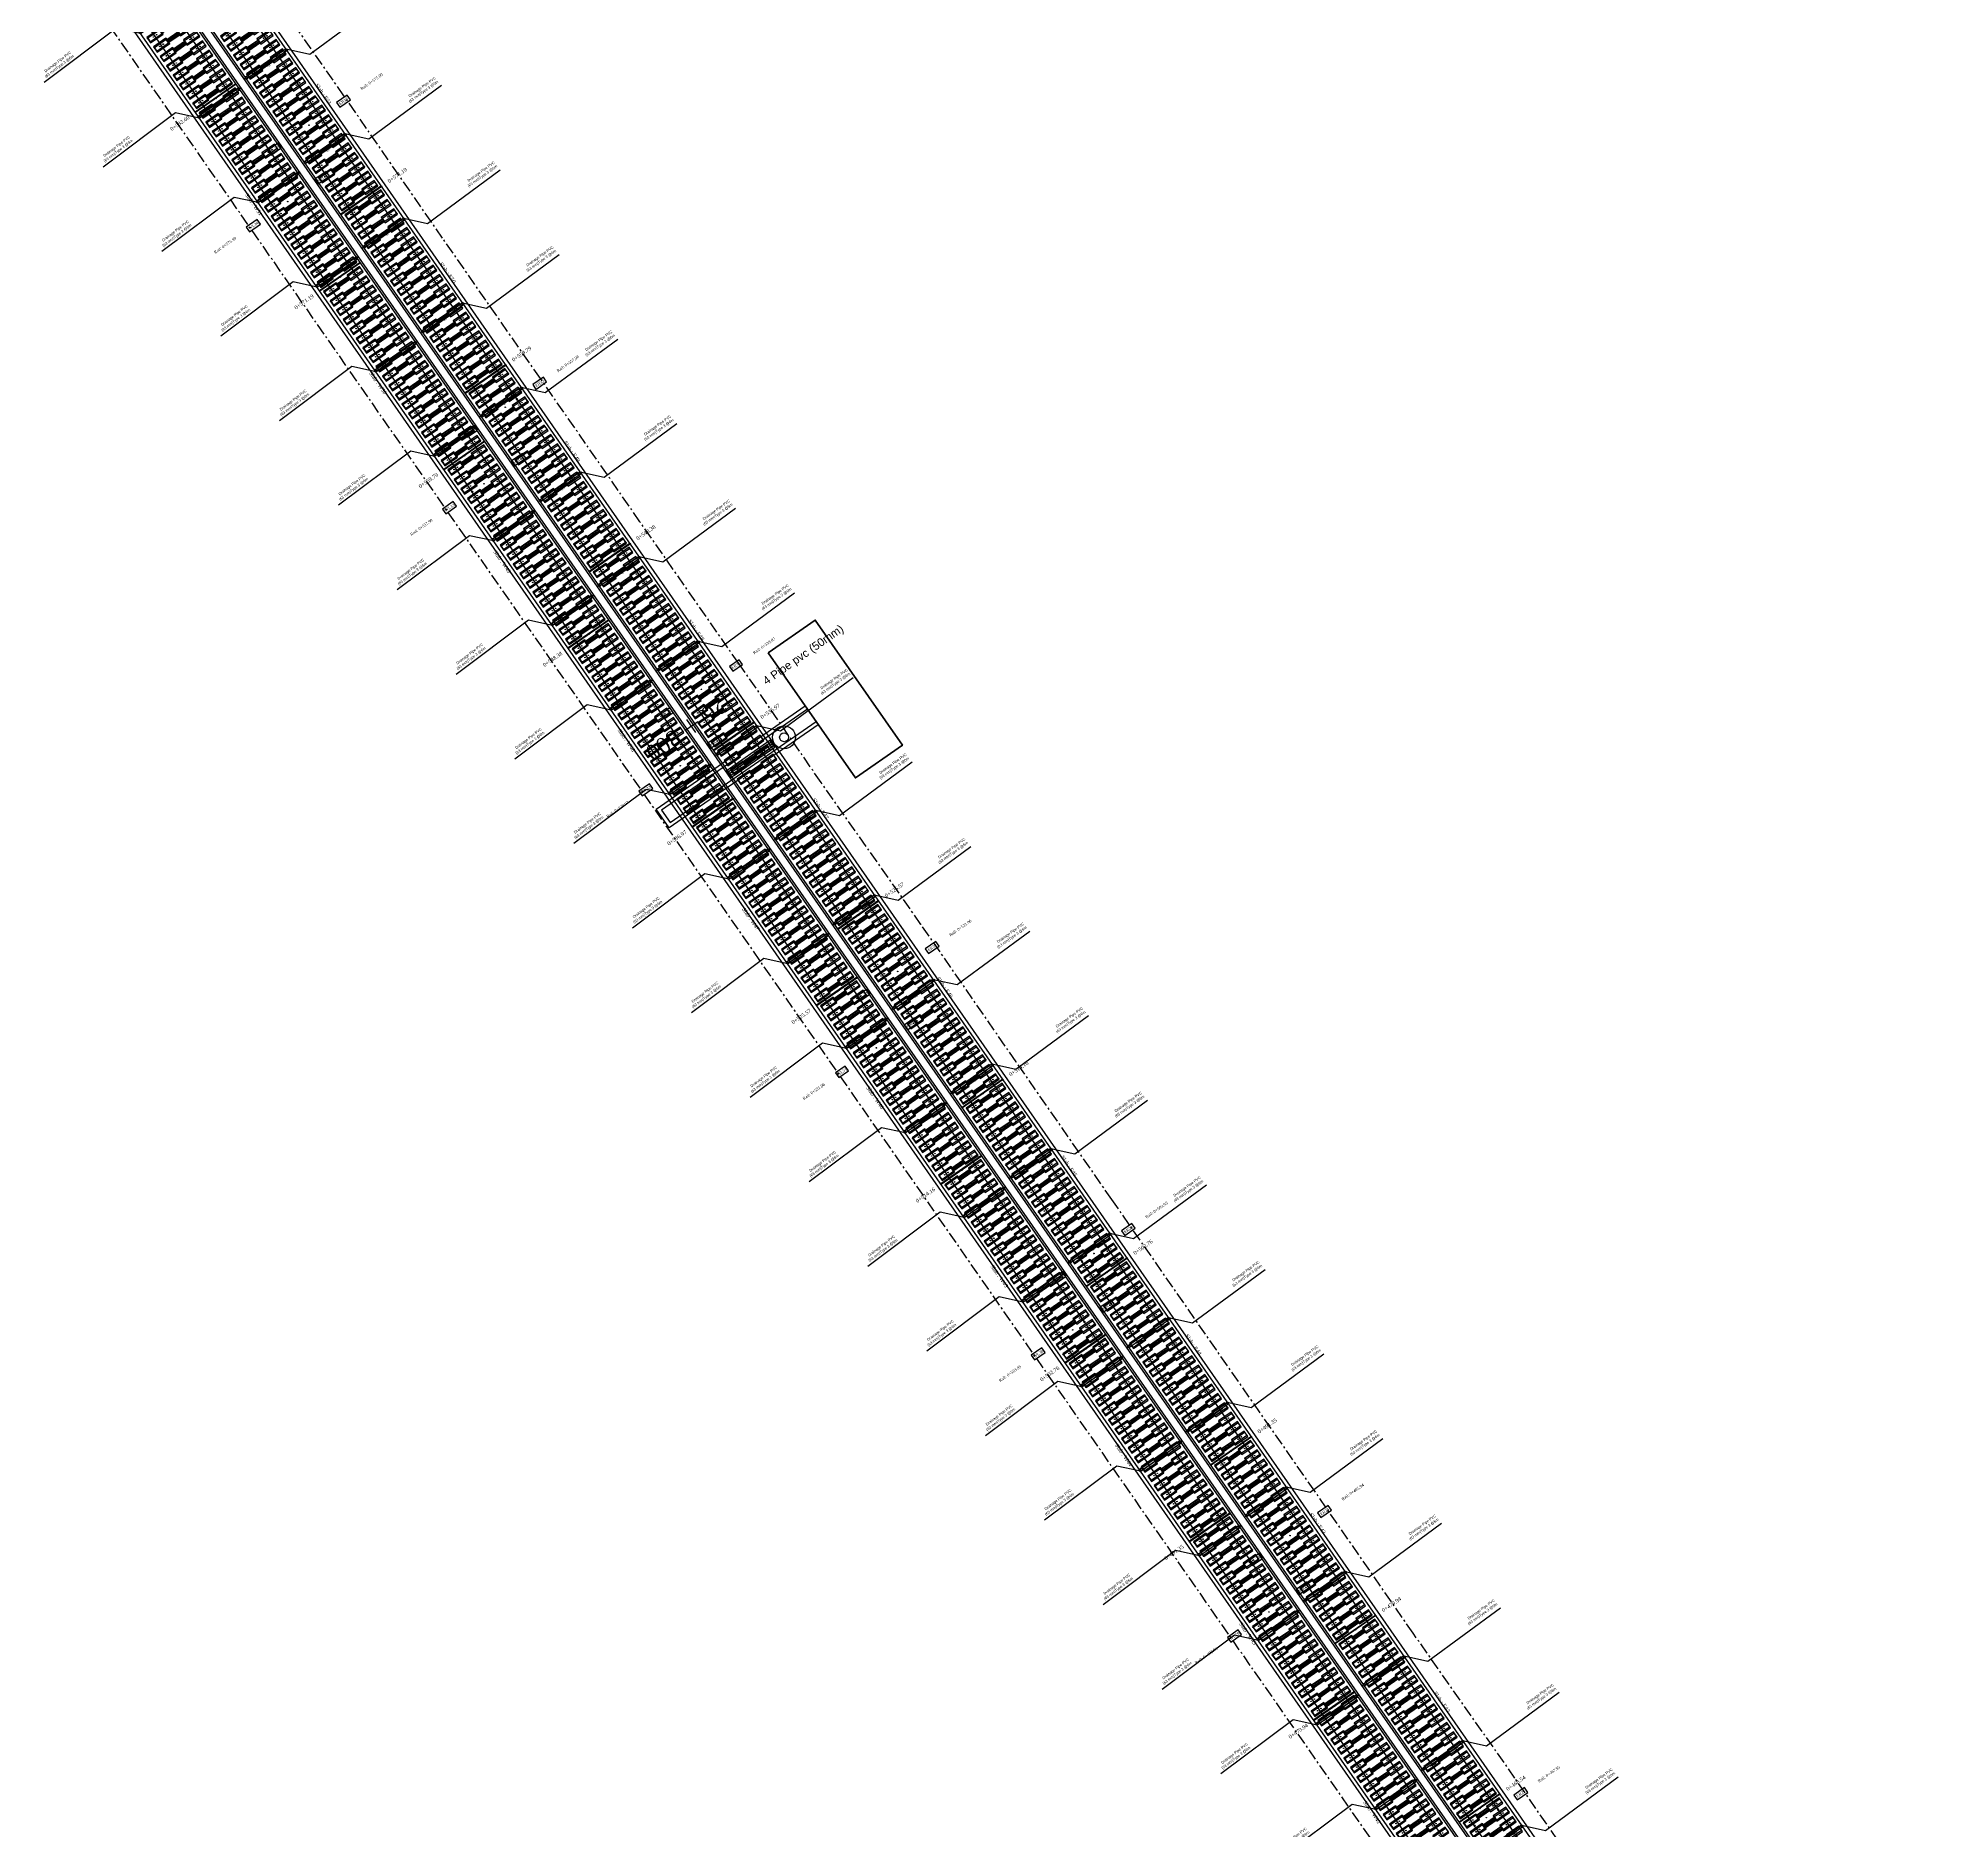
# Model space of a CAD drawing. Header units: metres. Extents: x 0 to 564365, y 0 to 3594889.
# Drawn here: x 563901.8 to 564002, y 3593636.5 to 3593730.4 of the extents above; entities that cross this region are included whole.
import ezdxf
from ezdxf.enums import TextEntityAlignment as Align

# ---------------------------------------------------------------- set-up
doc = ezdxf.new("R2010")
doc.units = ezdxf.units.M
doc.linetypes.add('ACAD_ISO10W100', pattern=[18, 12, -3, 0, -3])
doc.linetypes.add('DASHED2', pattern=[0.375, 0.25, -0.125])
for name, color, linetype in [('2d', 2, 'Continuous'), ('_flg-all slab', 7, 'Continuous'), ('_flg-Bar Divar', 11, 'ACAD_ISO10W100'), ('_flg-Por Konande-Devar', 230, 'Continuous'), ('_flg-por Konande-Vasat', 170, 'Continuous'), ('AG_JOOSH', 7, 'Continuous'), ('AG_Print', 7, 'Continuous'), ('AG_Slab', 7, 'Continuous'), ('C-ROAD-STAN-MAJR', 11, 'Continuous'), ('E Pipe', 5, 'Continuous'), ('Km_Rail', 7, 'Continuous'), ('Km_Slab', 7, 'Continuous'), ('newSTALBL', 1, 'Continuous'), ('Number_Slab', 7, 'Continuous'), ('Point_Gal', 80, 'Continuous'), ('Rail', 1, 'Continuous'), ('Rail_Gap', 7, 'Continuous'), ('Signaling Pipe', 5, 'Continuous'), ('Travers', 7, 'Continuous')]:
    doc.layers.add(name, color=color, linetype=linetype)
doc.styles.add('ND', font='nashkh.shx', dxfattribs={"height": 3})
doc.styles.get("Standard").update_dxf_attribs({"font": 'romantic.ttf'})

# ---------------------------------------------------------------- blocks, each defined once
blk = doc.blocks.new('stalbl')
for p, q in [((0, 0.042), (0, -0.041)), ((0.042, 0), (-0.042, 0))]:
    blk.add_line(p, q)
blk.add_attdef('STAMAN', text='', height=0.0167).set_placement((-0.08, 0), align=Align.MIDDLE_RIGHT)
blk.add_attdef('STAPRE', text='', height=0.0167).set_placement((0.08, 0), align=Align.MIDDLE_LEFT)
blk = doc.blocks.new('AG_slab')
at = {"layer": 'AG_Slab', "color": 1}
for p, q in [((1.3, 0.015), (-1.3, 0.015)), ((1.3, -0.015), (-1.3, -0.015))]:
    blk.add_line(p, q, dxfattribs=at)
at = {"layer": 'AG_Slab', "color": 5}
for p, q in [((-1.3, -0.015), (-1.3, 0.015)), ((1.3, 0.015), (1.3, -0.015))]:
    blk.add_line(p, q, dxfattribs=at)
at = {"layer": 'AG_Slab', "color": 2, "linetype": 'DASHED2'}
blk.add_line((1.3, 0), (-1.3, 0), dxfattribs=at)
at = {"layer": 'AG_Slab', "color": 7}
blk.add_circle((0, 0), 0.03, dxfattribs=at)
blk = doc.blocks.new('AG_Joosh')
at = {"layer": 'AG_JOOSH', "color": 2}
for p, q in [((-0.701, 0.005), (-0.801, 0.005)), ((0.701, 0.005), (0.801, 0.005)), ((-0.701, -0.005), (-0.801, -0.005)), ((0.701, -0.005), (0.801, -0.005))]:
    blk.add_line(p, q, dxfattribs=at)
at = {"layer": 'AG_JOOSH', "color": 7}
blk.add_circle((0, 0), 0.0155, dxfattribs=at)
blk = doc.blocks.new('AG_t')
at = {"layer": 'Travers', "color": 3}
blk.add_lwpolyline([(-0.35, 0.17), (-1.15, 0.17), (-1.15, -0.17), (-0.35, -0.17), (-0.35, 0.17), (-0.38, 0.11), (-1.13, 0.11), (-1.15, 0.17), (-1.13, 0.11), (-1.13, -0.11), (-1.15, -0.17), (-1.13, -0.11), (-0.38, -0.11), (-0.35, -0.17), (-0.38, -0.11), (-0.38, 0.11), (-0.35, 0.17), (-0.35, 0.09), (0.35, 0.09), (0.35, 0.05), (-0.35, 0.05), (-0.35, 0), (0.35, 0), (0.35, -0.05), (-0.35, -0.05), (-0.35, -0.09), (0.35, -0.09), (0.35, -0.17), (1.15, -0.17), (1.15, 0.17), (0.35, 0.17), (0.35, -0.17), (0.38, -0.11), (0.38, 0.11), (0.35, 0.17), (0.38, 0.11), (1.13, 0.11), (1.15, 0.17), (1.13, 0.11), (1.13, -0.11), (1.15, -0.17), (1.13, -0.11), (0.38, -0.11)], dxfattribs=at)
for centre in [(-0.86, 0), (-0.65, 0), (0.65, 0), (0.86, 0)]:
    blk.add_circle(centre, 0.015, dxfattribs=at)
at = {"layer": 'Travers', "color": 7}
blk.add_circle((0, 0), 0.02, dxfattribs=at)
blk = doc.blocks.new('PIPES')
at = {"color": 4}
for p, q in [((569592.97, 3595233.12), (569595.27, 3595234.72)), ((569593.03, 3595233.03), (569595.33, 3595234.63)), ((569593.03, 3595233.03), (569595.33, 3595234.63)), ((569593.1, 3595232.94), (569595.39, 3595234.54)), ((569593.1, 3595232.94), (569595.39, 3595234.54)), ((569593.16, 3595232.85), (569595.46, 3595234.45)), ((569593.16, 3595232.85), (569595.46, 3595234.45)), ((569593.22, 3595232.76), (569595.52, 3595234.36))]:
    blk.add_line(p, q, dxfattribs=at)
for centre, ratio in [((569595.3, 3595234.68), 0.474559), ((569595.36, 3595234.59), 0.474559), ((569595.43, 3595234.5), 0.474559), ((569595.49, 3595234.41), 0.474559), ((569593, 3595233.08), 0.466931), ((569593.06, 3595232.99), 0.466931), ((569593.13, 3595232.9), 0.466931), ((569593.19, 3595232.81), 0.466931)]:
    blk.add_ellipse(centre, major_axis=(0.0314, -0.0451), ratio=ratio, dxfattribs=at)
blk = doc.blocks.new('Drainage Pipe E')
at = {"color": 30, "true_color": 0xf26722}
for p, q in [((-0.87, 0.07), (0.85, 0.07)), ((-0.87, 0.07), (0.85, 0.07)), ((0.85, 0.07), (0.52, 0.12)), ((0.52, 0.12), (0.52, 0.07)), ((0.85, 0.07), (0.52, 0.12)), ((0.52, 0.12), (0.52, 0.07))]:
    blk.add_line(p, q, dxfattribs=at)
at = {"layer": '2d', "flags": 128}
blk.add_lwpolyline([(-1.35, 0), (-2.17, 0.89), (-6.92, 0.76)], dxfattribs=at)
at = {"layer": 'E Pipe', "color": 4}
for p, q in [((-1.3, 0.05), (1.29, 0.05)), ((-1.3, 0.05), (1.29, 0.05)), ((-1.31, -0.05), (1.3, -0.05)), ((-1.3, -0.06), (1.29, -0.05))]:
    blk.add_line(p, q, dxfattribs=at)
for centre in [(-1.29, 0), (-1.29, 0), (1.29, 0), (1.29, 0)]:
    blk.add_circle(centre, 0.0546, dxfattribs=at)
at = {"color": 30, "true_color": 0xf26722, "insert": (-0.16, 0.2), "char_height": 0.0993, "attachment_point": 1, "rotation": 0.0181}
blk.add_mtext_dynamic_manual_height_columns('2%', width=1.0082, gutter_width=1, heights=[0], dxfattribs=at)
at = {"layer": '2d', "insert": (-6.89, 0.17), "char_height": 0.141, "width": 2.1135, "attachment_point": 3, "rotation": 180.6503, "style": 'ND'}
blk.add_mtext('{\\f@Arial Unicode MS|b0|i0|c0|p34;Drainage Pipe PVC\\P(63 mm)Type 3 @6m}', dxfattribs=at)
blk = doc.blocks.new('_N-drainage pipe')
at = {"layer": '2d', "flags": 128}
blk.add_lwpolyline([(570000.68, 3594952.86), (569999.69, 3594952.17), (569999.2, 3594947.46)], dxfattribs=at)
at = {"layer": 'E Pipe', "color": 4}
for p, q in [((570000.74, 3594952.9), (570001.09, 3594955.47)), ((570000.74, 3594952.91), (570001.09, 3594955.46))]:
    blk.add_line(p, q, dxfattribs=at)
blk.add_lwpolyline([(570000.64, 3594952.92), (570000.98, 3594955.47)], close=True, dxfattribs=at)
for centre in [(570001.03, 3594955.47), (570001.03, 3594955.47), (570000.69, 3594952.92), (570000.69, 3594952.92)]:
    blk.add_circle(centre, 0.0544, dxfattribs=at)
at = {"layer": '2d', "insert": (569998.9, 3594949.57), "char_height": 0.1405, "width": 2.1055, "attachment_point": 3, "rotation": 84.2858, "style": 'ND'}
blk.add_mtext('{\\f@Arial Unicode MS|b0|i0|c0|p34;Drainage Pipe PVC\\P(63 mm)Type 3 @6m}', dxfattribs=at)

msp = doc.modelspace()

# ---------------------------------------------------------------- linework, layer by layer
at = {"color": 7, "flags": 128}
for points in [[(563942.701, 3593694.443), (563934.883, 3593689.036), (563934.199, 3593690.022), (563942.016, 3593695.428)], [(563942.13, 3593695.264), (563934.477, 3593689.972), (563934.933, 3593689.314), (563942.587, 3593694.607)], [(563942.13, 3593695.264), (563934.477, 3593689.972), (563934.933, 3593689.314), (563942.587, 3593694.607)]]:
    msp.add_lwpolyline(points, dxfattribs=at)
at = {"color": 5}
msp.add_circle((563940.905, 3593693.783, 1550.489), 0.6, dxfattribs=at)
msp.add_circle((563940.905, 3593693.783, 1550.489), 0.6, dxfattribs=at)
at = {"color": 6}
for radius in [0.6, 0.229]:
    msp.add_circle((563940.905, 3593693.783, 1550.489), radius, dxfattribs=at)
at = {"layer": '_flg-all slab', "linetype": 'Continuous', "lineweight": -3}
for p, q in [((564001.839, 3593604.752), (563908.953, 3593738.284)), ((563999.212, 3593602.925), (563906.326, 3593736.457)), ((563999.705, 3593603.268), (563906.819, 3593736.799)), ((563997.078, 3593601.44), (563904.192, 3593734.972))]:
    msp.add_line(p, q, dxfattribs=at)
at = {"layer": '_flg-Bar Divar', "lineweight": -3, "ltscale": 0.05}
for p, q in [((563996.175, 3593600.812), (563903.289, 3593734.344)), ((563917.838, 3593727.409, 1556.206), (563912.599, 3593734.927, 1556.206)), ((563923.012, 3593719.944, 1556.206), (563917.838, 3593727.409, 1556.206)), ((563928.135, 3593712.594, 1556.206), (563923.012, 3593719.944, 1556.206)), ((563933.356, 3593705.081, 1556.206), (563928.135, 3593712.594, 1556.206)), ((563938.535, 3593697.657, 1556.206), (563933.356, 3593705.081, 1556.206)), ((563942.852, 3593691.418, 1556.206), (563938.535, 3593697.657, 1556.206)), ((563948.083, 3593683.977, 1556.206), (563942.852, 3593691.418, 1556.206)), ((563953.063, 3593676.78, 1556.206), (563948.083, 3593683.977, 1556.206)), ((563958.086, 3593669.553, 1556.206), (563953.063, 3593676.78, 1556.206)), ((563963.566, 3593661.671, 1556.206), (563958.086, 3593669.553, 1556.206)), ((563968.722, 3593654.272, 1556.206), (563963.566, 3593661.671, 1556.206)), ((563973.879, 3593646.824, 1556.206), (563968.722, 3593654.272, 1556.206)), ((563979.216, 3593639.225, 1556.206), (563973.879, 3593646.824, 1556.206)), ((563984.287, 3593631.878, 1556.206), (563979.216, 3593639.225, 1556.206))]:
    msp.add_line(p, q, dxfattribs=at)
at = {"layer": '_flg-Por Konande-Devar', "linetype": 'Continuous', "lineweight": -3}
for p, q in [((564002.003, 3593604.867), (563909.117, 3593738.398)), ((563996.914, 3593601.326), (563904.028, 3593734.858))]:
    msp.add_line(p, q, dxfattribs=at)
at = {"layer": '_flg-por Konande-Vasat'}
for p, q in [((563999.294, 3593602.982), (563906.408, 3593736.514)), ((563999.622, 3593603.211), (563906.737, 3593736.742))]:
    msp.add_line(p, q, dxfattribs=at)
at = {"layer": 'Point_Gal', "color": 7, "lineweight": 53}
msp.add_lwpolyline([(563940.073, 3593698.219), (563944.644, 3593691.652), (563947.107, 3593693.366), (563942.541, 3593699.927), (563940.073, 3593698.219)], dxfattribs=at)
msp.add_lwpolyline([(563940.073, 3593698.219), (563944.644, 3593691.652), (563947.107, 3593693.366), (563942.541, 3593699.927), (563940.073, 3593698.219)], dxfattribs=at)
msp.add_lwpolyline([(563940.073, 3593698.219), (563944.644, 3593691.652), (563947.107, 3593693.366), (563942.541, 3593699.927), (563940.073, 3593698.219)], dxfattribs=at)
msp.add_lwpolyline([(563940.073, 3593698.219), (563944.644, 3593691.652), (563947.107, 3593693.366), (563942.541, 3593699.927), (563940.073, 3593698.219)], dxfattribs=at)
msp.add_lwpolyline([(563940.073, 3593698.219), (563944.644, 3593691.652), (563947.107, 3593693.366), (563942.541, 3593699.927), (563940.073, 3593698.219)], dxfattribs=at)
msp.add_lwpolyline([(563940.073, 3593698.219), (563944.644, 3593691.652), (563947.107, 3593693.366), (563942.541, 3593699.927), (563940.073, 3593698.219)], dxfattribs=at)
at = {"layer": 'Point_Gal', "color": 7, "lineweight": 30}
msp.add_lwpolyline([(563940.073, 3593698.219), (563944.644, 3593691.652), (563947.107, 3593693.366), (563942.541, 3593699.927), (563940.073, 3593698.219)], dxfattribs=at)
msp.add_lwpolyline([(563940.073, 3593698.219), (563944.644, 3593691.652), (563947.107, 3593693.366), (563942.541, 3593699.927), (563940.073, 3593698.219)], dxfattribs=at)
msp.add_lwpolyline([(563940.073, 3593698.219), (563944.644, 3593691.652), (563947.107, 3593693.366), (563942.541, 3593699.927), (563940.073, 3593698.219)], dxfattribs=at)
msp.add_lwpolyline([(563940.073, 3593698.219), (563944.644, 3593691.652), (563947.107, 3593693.366), (563942.541, 3593699.927), (563940.073, 3593698.219)], dxfattribs=at)
msp.add_lwpolyline([(563940.073, 3593698.219), (563944.644, 3593691.652), (563947.107, 3593693.366), (563942.541, 3593699.927), (563940.073, 3593698.219)], dxfattribs=at)
msp.add_lwpolyline([(563940.073, 3593698.219), (563944.644, 3593691.652), (563947.107, 3593693.366), (563942.541, 3593699.927), (563940.073, 3593698.219)], dxfattribs=at)
at = {"layer": 'Rail'}
for points in [[(563916.621, 3593726.299), (563908.503, 3593737.971, -0.0003153), (563906.345, 3593741.076, -0.0003153)], [(563915.388, 3593725.442), (563907.27, 3593737.113, -0.0003153), (563905.111, 3593740.22, -0.0003153)], [(563915.51, 3593722.293), (563905.876, 3593736.143, -0.000094), (563905.232, 3593737.07)], [(563914.277, 3593721.436), (563904.643, 3593735.286, -0.000094), (563903.998, 3593736.212)]]:
    msp.add_lwpolyline(points, format="xyb", dxfattribs=at)
for points in [[(563926.906, 3593711.515), (563916.627, 3593726.291)], [(563925.673, 3593710.657), (563915.394, 3593725.433)], [(563925.794, 3593707.508), (563915.515, 3593722.285)], [(563924.561, 3593706.651), (563914.282, 3593721.427)], [(563937.19, 3593696.73), (563926.911, 3593711.506)], [(563935.957, 3593695.872), (563925.678, 3593710.649)], [(563936.079, 3593692.724), (563925.8, 3593707.5)], [(563934.846, 3593691.866), (563924.567, 3593706.643)], [(563947.474, 3593681.945), (563937.196, 3593696.722)], [(563946.241, 3593681.087), (563935.963, 3593695.864)], [(563946.363, 3593677.939), (563936.084, 3593692.715)], [(563945.13, 3593677.081), (563934.851, 3593691.858)], [(563956.526, 3593666.302), (563946.247, 3593681.079)], [(563957.759, 3593667.16), (563947.48, 3593681.937)], [(563955.414, 3593662.296), (563945.136, 3593677.073)], [(563956.647, 3593663.154), (563946.369, 3593677.931)], [(563968.043, 3593652.375), (563957.765, 3593667.152)], [(563966.81, 3593651.518), (563956.532, 3593666.294)], [(563966.932, 3593648.369), (563956.653, 3593663.146)], [(563965.699, 3593647.512), (563955.42, 3593662.288)], [(563978.328, 3593637.591), (563968.049, 3593652.367)], [(563977.095, 3593636.733), (563966.816, 3593651.509)], [(563977.216, 3593633.584), (563966.938, 3593648.361)], [(563975.983, 3593632.727), (563965.705, 3593647.503)], [(563988.612, 3593622.806), (563978.333, 3593637.582)], [(563987.379, 3593621.948), (563977.1, 3593636.725)]]:
    msp.add_lwpolyline(points, dxfattribs=at)
at = {"layer": 'Rail_Gap', "color": 210}
for points in [[(563917.621, 3593726.806), (563918.178, 3593727.193), (563918.006, 3593727.44), (563917.449, 3593727.052)], [(563914.02, 3593724.301), (563914.554, 3593724.673), (563914.383, 3593724.919), (563913.849, 3593724.548)], [(563916.492, 3593722.787), (563917.084, 3593723.199), (563916.913, 3593723.446), (563916.32, 3593723.034)], [(563912.891, 3593720.283), (563913.46, 3593720.679), (563913.289, 3593720.925), (563912.72, 3593720.529)], [(563927.905, 3593712.021), (563928.462, 3593712.409), (563928.291, 3593712.655), (563927.734, 3593712.267)], [(563924.305, 3593709.517), (563924.838, 3593709.888), (563924.667, 3593710.134), (563924.133, 3593709.763)], [(563926.779, 3593708.005), (563927.365, 3593708.413), (563927.194, 3593708.659), (563926.608, 3593708.251)], [(563923.179, 3593705.5), (563923.742, 3593705.892), (563923.57, 3593706.138), (563923.007, 3593705.747)], [(563938.216, 3593697.255), (563938.72, 3593697.605), (563938.549, 3593697.852), (563938.045, 3593697.501)], [(563934.616, 3593694.75), (563935.096, 3593695.085), (563934.925, 3593695.331), (563934.444, 3593694.996)], [(563937.063, 3593693.22), (563937.65, 3593693.628), (563937.479, 3593693.874), (563936.892, 3593693.466)], [(563933.463, 3593690.715), (563934.026, 3593691.107), (563933.855, 3593691.353), (563933.292, 3593690.962)], [(563948.474, 3593682.451), (563949.031, 3593682.839), (563948.86, 3593683.085), (563948.303, 3593682.698)], [(563944.874, 3593679.947), (563945.407, 3593680.318), (563945.236, 3593680.564), (563944.702, 3593680.193)], [(563947.374, 3593678.453), (563947.908, 3593678.825), (563947.737, 3593679.071), (563947.203, 3593678.7)], [(563943.774, 3593675.949), (563944.284, 3593676.304), (563944.113, 3593676.55), (563943.603, 3593676.195)], [(563958.761, 3593667.669), (563959.312, 3593668.052), (563959.141, 3593668.298), (563958.59, 3593667.915)], [(563955.161, 3593665.164), (563955.689, 3593665.531), (563955.517, 3593665.778), (563954.99, 3593665.41)], [(563957.632, 3593663.65), (563958.219, 3593664.058), (563958.047, 3593664.304), (563957.461, 3593663.897)], [(563954.032, 3593661.146), (563954.595, 3593661.537), (563954.424, 3593661.784), (563953.861, 3593661.392)], [(563969.043, 3593652.882), (563969.6, 3593653.269), (563969.429, 3593653.516), (563968.871, 3593653.128)], [(563965.442, 3593650.377), (563965.976, 3593650.749), (563965.805, 3593650.995), (563965.271, 3593650.624)], [(563967.92, 3593648.868), (563968.5, 3593649.271), (563968.329, 3593649.518), (563967.748, 3593649.114)], [(563964.319, 3593646.363), (563964.876, 3593646.751), (563964.705, 3593646.997), (563964.148, 3593646.609)], [(563979.327, 3593638.097), (563979.884, 3593638.484), (563979.713, 3593638.731), (563979.156, 3593638.343)]]:
    msp.add_lwpolyline(points, close=True, dxfattribs=at)

# ---------------------------------------------------------------- block references
at = {"rotation": 312.8218707667628}
for p in [(-2460326.24, 1568243.205), (-2460323.156, 1568238.772), (-2460320.072, 1568234.339), (-2460316.989, 1568229.906), (-2460313.905, 1568225.473), (-2460310.822, 1568221.04), (-2460307.738, 1568216.607), (-2460304.654, 1568212.174), (-2460301.571, 1568207.741), (-2460298.487, 1568203.308), (-2460295.403, 1568198.875), (-2460292.32, 1568194.442), (-2460289.236, 1568190.009), (-2460286.153, 1568185.576), (-2460283.069, 1568181.143), (-2460279.985, 1568176.71), (-2460276.902, 1568172.277), (-2460273.818, 1568167.844), (-2460270.735, 1568163.411), (-2460267.651, 1568158.978), (-2460264.567, 1568154.545), (-2460261.484, 1568150.112)]:
    msp.add_blockref('_N-drainage pipe', p, dxfattribs=at)
msp.add_blockref('PIPES', (-5655.101, -1541.091))
at = {"layer": 'AG_JOOSH'}
for p, rotation in [((563916.007, 3593725.866), 34.82277830908548), ((563914.896, 3593721.86), 34.82277830908548), ((563926.292, 3593711.082), 34.82277831922902), ((563925.181, 3593707.075), 34.82277831415724), ((563936.576, 3593696.297), 34.82277831415724), ((563935.465, 3593692.291), 34.82277831415724), ((563946.861, 3593681.512), 34.82277831922902), ((563945.749, 3593677.506), 34.82277829513626), ((563957.145, 3593666.727), 34.82277831415724), ((563956.034, 3593662.721), 34.82277831415724), ((563967.43, 3593651.942), 34.82277830020803), ((563966.318, 3593647.936), 34.82277831922902), ((563977.714, 3593637.158), 34.82277829513626)]:
    msp.add_blockref('AG_Joosh', p, dxfattribs=dict(at, rotation=rotation))
at = {"layer": 'AG_Print'}
for p, rotation in [((563908.555, 3593730.977), 34.82277830908548), ((563908.897, 3593730.484), 34.82277830908548), ((563912.407, 3593731.042), 34.82277830908548), ((563912.75, 3593730.55), 34.82277830908548), ((563909.24, 3593729.992), 34.82277830908548), ((563909.583, 3593729.499), 34.82277830908548), ((563913.092, 3593730.057), 34.82277830908548), ((563913.435, 3593729.565), 34.82277830908548), ((563909.925, 3593729.006), 34.82277830908548), ((563910.268, 3593728.514), 34.82277830908548), ((563913.778, 3593729.072), 34.82277830908548), ((563914.12, 3593728.58), 34.82277830908548), ((563910.61, 3593728.021), 34.82277830908548), ((563910.953, 3593727.529), 34.82277830908548), ((563914.463, 3593728.087), 34.82277830908548), ((563914.805, 3593727.594), 34.82277830908548), ((563911.296, 3593727.036), 34.82277831415724), ((563911.638, 3593726.544), 34.82277831415724), ((563915.148, 3593727.102), 34.82277830908548), ((563915.491, 3593726.609), 34.82277830908548), ((563911.981, 3593726.051), 34.82277831415724), ((563912.324, 3593725.559), 34.82277831415724), ((563915.833, 3593726.117), 34.82277831922902), ((563916.182, 3593725.616), 34.82277830908548), ((563912.666, 3593725.066), 34.82277830908548), ((563913.009, 3593724.573), 34.82277830908548), ((563916.524, 3593725.123), 34.82277830908548), ((563916.867, 3593724.631), 34.82277830908548), ((563913.351, 3593724.081), 34.82277830908548), ((563913.694, 3593723.588), 34.82277830908548), ((563917.21, 3593724.138), 34.82277830908548), ((563917.552, 3593723.646), 34.82277830908548), ((563914.037, 3593723.096), 34.82277830908548), ((563914.379, 3593722.603), 34.82277830908548), ((563917.895, 3593723.153), 34.82277830908548), ((563918.237, 3593722.661), 34.82277830908548), ((563914.722, 3593722.111), 34.82277830908548), ((563915.07, 3593721.61), 34.82277830908548), ((563918.58, 3593722.168), 34.82277830908548), ((563918.923, 3593721.676), 34.82277830908548), ((563915.413, 3593721.117), 34.82277830908548), ((563915.756, 3593720.625), 34.82277830908548), ((563919.265, 3593721.183), 34.82277830908548), ((563919.608, 3593720.691), 34.82277830908548), ((563916.098, 3593720.132), 34.82277830908548), ((563916.441, 3593719.64), 34.82277830908548), ((563919.951, 3593720.198), 34.82277830908548), ((563920.293, 3593719.705), 34.82277830908548), ((563920.636, 3593719.213), 34.82277830908548), ((563916.783, 3593719.147), 34.82277830908548), ((563917.126, 3593718.655), 34.82277830908548), ((563920.978, 3593718.72), 34.82277830908548), ((563921.321, 3593718.228), 34.82277830908548), ((563917.469, 3593718.162), 34.82277830908548), ((563917.811, 3593717.669), 34.82277831415724), ((563921.664, 3593717.735), 34.82277830908548), ((563922.006, 3593717.243), 34.82277830908548), ((563918.154, 3593717.177), 34.82277831415724), ((563918.497, 3593716.684), 34.82277831415724), ((563922.349, 3593716.75), 34.82277830908548), ((563922.692, 3593716.258), 34.82277830908548), ((563918.839, 3593716.192), 34.82277831415724), ((563919.182, 3593715.699), 34.82277831415724), ((563919.524, 3593715.207), 34.82277831415724), ((563923.034, 3593715.765), 34.82277830908548), ((563923.377, 3593715.272), 34.82277830908548), ((563919.867, 3593714.714), 34.82277831415724), ((563920.21, 3593714.222), 34.82277831415724), ((563923.719, 3593714.78), 34.82277830908548), ((563924.062, 3593714.287), 34.82277830908548), ((563920.552, 3593713.729), 34.82277831415724), ((563920.895, 3593713.237), 34.82277831415724), ((563924.405, 3593713.795), 34.82277830908548), ((563924.747, 3593713.302), 34.82277830908548), ((563921.238, 3593712.744), 34.82277831415724), ((563921.58, 3593712.251), 34.82277831415724), ((563925.09, 3593712.81), 34.82277830908548), ((563925.433, 3593712.317), 34.82277830908548), ((563921.923, 3593711.759), 34.82277831415724), ((563922.265, 3593711.266), 34.82277831415724), ((563925.775, 3593711.825), 34.82277831415724), ((563926.118, 3593711.332), 34.82277831922902), ((563922.608, 3593710.774), 34.82277831415724), ((563922.951, 3593710.281), 34.82277830908548), ((563926.466, 3593710.831), 34.82277831415724), ((563926.809, 3593710.339), 34.82277831415724), ((563923.293, 3593709.789), 34.82277830908548), ((563923.636, 3593709.296), 34.82277830908548), ((563927.151, 3593709.846), 34.82277831415724), ((563927.494, 3593709.354), 34.82277831415724), ((563923.979, 3593708.804), 34.82277830908548), ((563924.321, 3593708.311), 34.82277831415724), ((563927.837, 3593708.861), 34.82277831415724), ((563928.179, 3593708.368), 34.82277831415724), ((563924.664, 3593707.818), 34.82277831415724), ((563925.006, 3593707.326), 34.82277831922902), ((563928.522, 3593707.876), 34.82277831415724), ((563928.864, 3593707.383), 34.82277831415724), ((563925.355, 3593706.825), 34.82277830908548), ((563925.697, 3593706.333), 34.82277831415724), ((563929.207, 3593706.891), 34.82277831415724), ((563929.55, 3593706.398), 34.82277831415724), ((563926.04, 3593705.84), 34.82277831415724), ((563926.383, 3593705.347), 34.82277831415724), ((563929.892, 3593705.906), 34.82277831415724), ((563930.235, 3593705.413), 34.82277831415724), ((563926.725, 3593704.855), 34.82277831415724), ((563927.068, 3593704.362), 34.82277831415724), ((563930.578, 3593704.921), 34.82277831415724), ((563930.92, 3593704.428), 34.82277831415724), ((563927.41, 3593703.87), 34.82277831415724), ((563927.753, 3593703.377), 34.82277831415724), ((563931.263, 3593703.935), 34.82277831415724), ((563931.605, 3593703.443), 34.82277831415724), ((563928.096, 3593702.885), 34.82277831415724), ((563928.438, 3593702.392), 34.82277831415724), ((563931.948, 3593702.95), 34.82277831415724), ((563932.291, 3593702.458), 34.82277831415724), ((563928.781, 3593701.9), 34.82277831415724), ((563929.124, 3593701.407), 34.82277831415724), ((563932.633, 3593701.965), 34.82277831415724), ((563932.976, 3593701.473), 34.82277831415724), ((563929.466, 3593700.914), 34.82277831415724), ((563929.809, 3593700.422), 34.82277831415724), ((563933.319, 3593700.98), 34.82277831415724), ((563933.661, 3593700.488), 34.82277831415724), ((563930.151, 3593699.929), 34.82277831415724), ((563930.494, 3593699.437), 34.82277831415724), ((563934.004, 3593699.995), 34.82277831415724), ((563934.346, 3593699.503), 34.82277831415724), ((563930.837, 3593698.944), 34.82277831415724), ((563931.179, 3593698.452), 34.82277831415724), ((563934.689, 3593699.01), 34.82277831415724), ((563935.032, 3593698.517), 34.82277831415724), ((563931.522, 3593697.959), 34.82277831415724), ((563931.865, 3593697.467), 34.82277831415724), ((563935.374, 3593698.025), 34.82277831415724), ((563935.717, 3593697.532), 34.82277831415724), ((563932.207, 3593696.974), 34.82277831415724), ((563932.55, 3593696.481), 34.82277831415724), ((563936.06, 3593697.04), 34.82277831415724), ((563936.402, 3593696.547), 34.82277830908548), ((563932.892, 3593695.989), 34.82277831415724), ((563933.235, 3593695.496), 34.82277831415724), ((563936.751, 3593696.046), 34.82277831415724), ((563937.093, 3593695.554), 34.82277831415724), ((563933.578, 3593695.004), 34.82277831415724), ((563933.92, 3593694.511), 34.82277831415724), ((563937.436, 3593695.061), 34.82277831415724), ((563937.778, 3593694.569), 34.82277831415724), ((563934.263, 3593694.019), 34.82277831415724), ((563934.606, 3593693.526), 34.82277831415724), ((563938.121, 3593694.076), 34.82277831415724), ((563938.464, 3593693.584), 34.82277831415724), ((563934.948, 3593693.034), 34.82277830908548), ((563935.291, 3593692.541), 34.82277830908548), ((563938.806, 3593693.091), 34.82277831415724), ((563939.149, 3593692.599), 34.82277831415724), ((563935.639, 3593692.04), 34.82277831415724), ((563935.982, 3593691.548), 34.82277831415724), ((563939.492, 3593692.106), 34.82277831415724), ((563939.834, 3593691.613), 34.82277831415724), ((563936.324, 3593691.055), 34.82277831415724), ((563936.667, 3593690.563), 34.82277831415724), ((563940.177, 3593691.121), 34.82277831415724), ((563940.519, 3593690.628), 34.82277831415724), ((563937.01, 3593690.07), 34.82277831415724), ((563937.352, 3593689.578), 34.82277831415724), ((563940.862, 3593690.136), 34.82277831415724), ((563941.205, 3593689.643), 34.82277831415724), ((563937.695, 3593689.085), 34.82277831415724), ((563938.038, 3593688.592), 34.82277831415724), ((563941.547, 3593689.151), 34.82277831415724), ((563941.89, 3593688.658), 34.82277831415724), ((563942.232, 3593688.166), 34.82277831415724), ((563938.38, 3593688.1), 34.82277831415724), ((563938.723, 3593687.607), 34.82277831415724), ((563942.575, 3593687.673), 34.82277831415724), ((563942.918, 3593687.18), 34.82277831415724), ((563939.065, 3593687.115), 34.82277831922902), ((563939.408, 3593686.622), 34.82277831922902), ((563943.26, 3593686.688), 34.82277831922902), ((563943.603, 3593686.195), 34.82277831922902), ((563939.751, 3593686.13), 34.82277831922902), ((563940.093, 3593685.637), 34.82277831415724), ((563943.946, 3593685.703), 34.82277831922902), ((563944.288, 3593685.21), 34.82277831922902), ((563940.436, 3593685.145), 34.82277831415724), ((563940.779, 3593684.652), 34.82277831415724), ((563941.121, 3593684.159), 34.82277831415724), ((563944.631, 3593684.718), 34.82277831922902), ((563944.973, 3593684.225), 34.82277831922902), ((563941.464, 3593683.667), 34.82277831415724), ((563941.806, 3593683.174), 34.82277831415724), ((563945.316, 3593683.733), 34.82277831922902), ((563945.659, 3593683.24), 34.82277831922902), ((563942.149, 3593682.682), 34.82277831415724), ((563942.492, 3593682.189), 34.82277831415724), ((563946.001, 3593682.747), 34.82277831922902), ((563946.344, 3593682.255), 34.82277831922902), ((563942.834, 3593681.697), 34.82277831415724), ((563943.177, 3593681.204), 34.82277831415724), ((563946.687, 3593681.762), 34.82277829513626), ((563947.035, 3593681.262), 34.82277831415724), ((563943.52, 3593680.712), 34.82277831415724), ((563943.862, 3593680.219), 34.82277831415724), ((563947.378, 3593680.769), 34.82277831415724), ((563947.72, 3593680.277), 34.82277831415724), ((563944.205, 3593679.726), 34.82277831415724), ((563944.547, 3593679.234), 34.82277831415724), ((563948.063, 3593679.784), 34.82277831415724), ((563948.405, 3593679.291), 34.82277831415724), ((563944.89, 3593678.741), 34.82277831415724), ((563945.233, 3593678.249), 34.82277831415724), ((563948.748, 3593678.799), 34.82277831415724), ((563949.091, 3593678.306), 34.82277831415724), ((563945.575, 3593677.756), 34.82277831415724), ((563945.924, 3593677.255), 34.82277831922902), ((563949.433, 3593677.814), 34.82277831415724), ((563949.776, 3593677.321), 34.82277831415724), ((563946.266, 3593676.763), 34.82277831922902), ((563946.609, 3593676.27), 34.82277831922902), ((563950.119, 3593676.829), 34.82277831415724), ((563950.461, 3593676.336), 34.82277831415724), ((563946.951, 3593675.778), 34.82277831922902), ((563947.294, 3593675.285), 34.82277831922902), ((563950.804, 3593675.844), 34.82277831415724), ((563951.146, 3593675.351), 34.82277831415724), ((563947.637, 3593674.793), 34.82277831922902), ((563947.979, 3593674.3), 34.82277831922902), ((563951.489, 3593674.858), 34.82277831415724), ((563951.832, 3593674.366), 34.82277831415724), ((563948.322, 3593673.808), 34.82277831922902), ((563948.665, 3593673.315), 34.82277831922902), ((563952.174, 3593673.873), 34.82277831415724), ((563952.517, 3593673.381), 34.82277831415724), ((563949.007, 3593672.823), 34.82277831922902), ((563949.35, 3593672.33), 34.82277831922902), ((563952.86, 3593672.888), 34.82277831415724), ((563953.202, 3593672.396), 34.82277831922902), ((563949.692, 3593671.837), 34.82277831922902), ((563950.035, 3593671.345), 34.82277831415724), ((563953.545, 3593671.903), 34.82277831922902), ((563953.887, 3593671.411), 34.82277831922902), ((563950.378, 3593670.852), 34.82277831415724), ((563950.72, 3593670.36), 34.82277831415724), ((563954.23, 3593670.918), 34.82277831922902), ((563954.573, 3593670.425), 34.82277831922902), ((563951.063, 3593669.867), 34.82277831415724), ((563951.406, 3593669.375), 34.82277831415724), ((563954.915, 3593669.933), 34.82277831922902), ((563955.258, 3593669.44), 34.82277831922902), ((563951.748, 3593668.882), 34.82277831415724), ((563952.091, 3593668.39), 34.82277831415724), ((563955.601, 3593668.948), 34.82277831922902), ((563955.943, 3593668.455), 34.82277831922902), ((563952.433, 3593667.897), 34.82277831922902), ((563952.776, 3593667.404), 34.82277831922902), ((563956.286, 3593667.963), 34.82277831922902), ((563956.628, 3593667.47), 34.82277831922902), ((563953.119, 3593666.912), 34.82277831922902), ((563953.461, 3593666.419), 34.82277831922902), ((563956.971, 3593666.978), 34.82277830020803), ((563957.319, 3593666.477), 34.82277831922902), ((563953.804, 3593665.927), 34.82277831922902), ((563954.147, 3593665.434), 34.82277831922902), ((563957.662, 3593665.984), 34.82277831922902), ((563958.005, 3593665.492), 34.82277831922902), ((563954.489, 3593664.942), 34.82277831922902), ((563954.832, 3593664.449), 34.82277831922902), ((563958.347, 3593664.999), 34.82277831922902), ((563958.69, 3593664.507), 34.82277831922902), ((563955.174, 3593663.957), 34.82277831922902), ((563955.517, 3593663.464), 34.82277831922902), ((563959.032, 3593664.014), 34.82277831922902), ((563959.375, 3593663.521), 34.82277831922902), ((563955.86, 3593662.971), 34.82277831415724), ((563956.208, 3593662.471), 34.82277831922902), ((563959.718, 3593663.029), 34.82277831922902), ((563960.06, 3593662.536), 34.82277831922902), ((563956.551, 3593661.978), 34.82277831922902), ((563956.893, 3593661.486), 34.82277831922902), ((563960.403, 3593662.044), 34.82277831922902), ((563960.746, 3593661.551), 34.82277831922902), ((563957.236, 3593660.993), 34.82277831922902), ((563957.579, 3593660.5), 34.82277831922902), ((563961.088, 3593661.059), 34.82277831922902), ((563961.431, 3593660.566), 34.82277831922902), ((563957.921, 3593660.008), 34.82277831922902), ((563958.264, 3593659.515), 34.82277831922902), ((563961.773, 3593660.074), 34.82277831922902), ((563962.116, 3593659.581), 34.82277831922902), ((563958.606, 3593659.023), 34.82277831922902), ((563958.949, 3593658.53), 34.82277831922902), ((563962.459, 3593659.089), 34.82277831922902), ((563962.801, 3593658.596), 34.82277831922902), ((563963.144, 3593658.103), 34.82277831922902), ((563959.292, 3593658.038), 34.82277831922902), ((563959.634, 3593657.545), 34.82277831922902), ((563963.487, 3593657.611), 34.82277831922902), ((563963.829, 3593657.118), 34.82277831922902), ((563959.977, 3593657.053), 34.82277831922902), ((563960.319, 3593656.56), 34.82277831922902), ((563964.172, 3593656.626), 34.82277831922902), ((563964.514, 3593656.133), 34.82277831922902), ((563960.662, 3593656.067), 34.82277831922902), ((563961.005, 3593655.575), 34.82277831922902), ((563964.857, 3593655.641), 34.82277831922902), ((563965.2, 3593655.148), 34.82277831922902), ((563961.347, 3593655.082), 34.82277831922902), ((563961.69, 3593654.59), 34.82277831922902), ((563962.033, 3593654.097), 34.82277831922902), ((563965.542, 3593654.656), 34.82277831922902), ((563965.885, 3593654.163), 34.82277831922902), ((563962.375, 3593653.605), 34.82277831922902), ((563962.718, 3593653.112), 34.82277831922902), ((563966.228, 3593653.67), 34.82277831922902), ((563966.57, 3593653.178), 34.82277831922902), ((563963.06, 3593652.62), 34.82277831922902), ((563963.403, 3593652.127), 34.82277831922902), ((563966.913, 3593652.685), 34.82277831922902), ((563967.255, 3593652.193), 34.82277831922902), ((563963.746, 3593651.635), 34.82277831922902), ((563964.088, 3593651.142), 34.82277831922902), ((563967.604, 3593651.692), 34.82277831922902), ((563967.946, 3593651.199), 34.82277831922902), ((563964.431, 3593650.649), 34.82277831922902), ((563964.774, 3593650.157), 34.82277831922902), ((563968.289, 3593650.707), 34.82277831922902), ((563968.632, 3593650.214), 34.82277831922902), ((563965.116, 3593649.664), 34.82277831922902), ((563965.459, 3593649.172), 34.82277831922902), ((563968.974, 3593649.722), 34.82277831922902), ((563969.317, 3593649.229), 34.82277831922902), ((563965.801, 3593648.679), 34.82277831922902), ((563966.144, 3593648.187), 34.82277830020803), ((563969.66, 3593648.737), 34.82277832430078), ((563970.002, 3593648.244), 34.82277832430078), ((563966.492, 3593647.686), 34.82277831922902), ((563966.835, 3593647.193), 34.82277831922902), ((563970.345, 3593647.752), 34.82277832430078), ((563970.687, 3593647.259), 34.82277829513626), ((563967.178, 3593646.701), 34.82277832430078), ((563967.52, 3593646.208), 34.82277831922902), ((563971.03, 3593646.766), 34.82277829513626), ((563971.373, 3593646.274), 34.82277829513626), ((563967.863, 3593645.716), 34.82277831922902), ((563968.206, 3593645.223), 34.82277831922902), ((563971.715, 3593645.781), 34.82277829513626), ((563972.058, 3593645.289), 34.82277829513626), ((563968.548, 3593644.731), 34.82277831922902), ((563968.891, 3593644.238), 34.82277831922902), ((563972.401, 3593644.796), 34.82277829513626), ((563972.743, 3593644.304), 34.82277829513626), ((563969.233, 3593643.745), 34.82277831922902), ((563969.576, 3593643.253), 34.82277831922902), ((563973.086, 3593643.811), 34.82277829513626), ((563973.428, 3593643.319), 34.82277829513626), ((563969.919, 3593642.76), 34.82277831922902), ((563970.261, 3593642.268), 34.82277831922902), ((563973.771, 3593642.826), 34.82277829513626), ((563974.114, 3593642.333), 34.82277829513626), ((563970.604, 3593641.775), 34.82277831922902), ((563970.947, 3593641.283), 34.82277831922902), ((563974.456, 3593641.841), 34.82277829513626), ((563974.799, 3593641.348), 34.82277829513626), ((563971.289, 3593640.79), 34.82277831922902), ((563971.632, 3593640.298), 34.82277831922902), ((563975.142, 3593640.856), 34.82277829513626), ((563975.484, 3593640.363), 34.82277829513626), ((563971.974, 3593639.805), 34.82277831922902), ((563972.317, 3593639.312), 34.82277831922902), ((563975.827, 3593639.871), 34.82277829513626), ((563976.169, 3593639.378), 34.82277829513626), ((563972.66, 3593638.82), 34.82277831922902), ((563973.002, 3593638.327), 34.82277831922902), ((563976.512, 3593638.886), 34.82277829513626), ((563976.855, 3593638.393), 34.82277829513626), ((563973.345, 3593637.835), 34.82277831922902), ((563973.688, 3593637.342), 34.82277831922902), ((563977.197, 3593637.901), 34.82277829513626), ((563977.54, 3593637.408), 34.82277830020803), ((563974.03, 3593636.85), 34.82277831922902), ((563974.373, 3593636.357), 34.82277831922902), ((563977.888, 3593636.907), 34.82277831922902), ((563978.231, 3593636.415), 34.82277831922902), ((563974.715, 3593635.865), 34.82277831922902), ((563978.573, 3593635.922), 34.82277831922902)]:
    msp.add_blockref('AG_t', p, dxfattribs=dict(at, rotation=rotation))
at = {"layer": 'AG_Slab'}
for p, rotation in [((563911.123, 3593727.285), 34.82277831415724), ((563918.748, 3593721.927), 34.82277831415724), ((563917.636, 3593717.921), 34.82277831415724), ((563925.261, 3593712.564), 34.82277831922902), ((563924.15, 3593708.557), 34.82277831922902), ((563931.775, 3593703.2), 34.82277831922902), ((563930.663, 3593699.194), 34.82277831922902), ((563938.288, 3593693.836), 34.82277831922902), ((563937.177, 3593689.83), 34.82277831922902), ((563944.802, 3593684.472), 34.82277831922902), ((563943.69, 3593680.466), 34.82277831922902), ((563951.315, 3593675.109), 34.82277832430078), ((563950.204, 3593671.103), 34.82277831922902), ((563957.828, 3593665.745), 34.82277829513626), ((563956.717, 3593661.739), 34.82277832430078), ((563964.342, 3593656.381), 34.82277829513626), ((563963.231, 3593652.375), 34.82277829513626), ((563970.855, 3593647.018), 34.82277829513626), ((563969.744, 3593643.011), 34.82277829513626), ((563977.369, 3593637.654), 34.82277829513626)]:
    msp.add_blockref('AG_slab', p, dxfattribs=dict(at, rotation=rotation))
at = {"layer": 'C-ROAD-STAN-MAJR', "color": 11, "linetype": 'Continuous', "lineweight": -3, "xscale": 0.9962075155305834, "yscale": 0.9962075155305834, "zscale": 0.9962075155305834, "rotation": 214.8227713417065}
for p in [(563913.776, 3593729.074), (563916.86, 3593724.641), (563919.943, 3593720.208), (563923.027, 3593715.775), (563926.11, 3593711.343), (563929.194, 3593706.91), (563932.278, 3593702.477), (563935.361, 3593698.044), (563938.445, 3593693.611), (563941.529, 3593689.178), (563944.612, 3593684.745), (563947.696, 3593680.312), (563950.779, 3593675.879), (563953.863, 3593671.446), (563956.947, 3593667.013), (563960.03, 3593662.58), (563963.114, 3593658.147), (563966.197, 3593653.714), (563969.281, 3593649.281), (563972.365, 3593644.848), (563975.448, 3593640.415), (563978.532, 3593635.982)]:
    msp.add_blockref('Drainage Pipe E', p, dxfattribs=at)
at = {"layer": 'newSTALBL'}
ref = msp.add_blockref('stalbl', (563936.042, 3593694.378), dxfattribs=dict(at, xscale=10, yscale=10, zscale=10, rotation=214.8186090342713))
ref.add_attrib('STAMAN', '26', dxfattribs={"height": 0.833, "rotation": 214.81861}).set_placement((563936.494, 3593695.2), align=Align.RIGHT)
ref.add_attrib('STAPRE', '800', (563935.114, 3593694.24), dxfattribs={"height": 0.833, "rotation": 214.81861})

# ---------------------------------------------------------------- texts
at = {"layer": 'Km_Rail', "color": 1}
for s, p in [('Rail: 0+575.99', (563919.291, 3593728.151)), ('Rail: 0+575.99', (563911.612, 3593719.576)), ('Rail: 0+557.98', (563929.576, 3593713.366)), ('Rail: 0+557.98', (563921.897, 3593704.791)), ('Rail: 0+539.97', (563939.86, 3593698.581)), ('Rail: 0+539.97', (563932.181, 3593690.007)), ('Rail: 0+521.96', (563950.144, 3593683.796)), ('Rail: 0+521.96', (563942.466, 3593675.222)), ('Rail: 0+503.95', (563960.429, 3593669.011)), ('Rail: 0+503.95', (563952.75, 3593660.437)), ('Rail: 0+485.94', (563970.713, 3593654.227)), ('Rail: 0+485.94', (563963.035, 3593645.652)), ('Rail: 0+467.93', (563980.998, 3593639.442))]:
    msp.add_text(s, height=0.15, rotation=34.82278, dxfattribs=at).set_placement(p, align=Align.MIDDLE_CENTER)
at = {"layer": 'Km_Slab', "color": 11}
for s, p in [('0+582.60', (563909.235, 3593725.971)), ('0+571.19', (563920.636, 3593723.241)), ('0+571.19', (563915.748, 3593716.608)), ('0+559.79', (563927.149, 3593713.877)), ('0+559.79', (563922.262, 3593707.244)), ('0+548.38', (563933.663, 3593704.513)), ('0+548.38', (563928.775, 3593697.88)), ('0+536.97', (563940.176, 3593695.149)), ('0+536.97', (563935.289, 3593688.517)), ('0+525.57', (563946.69, 3593685.786)), ('0+525.57', (563941.802, 3593679.153)), ('0+514.16', (563953.203, 3593676.422)), ('0+514.16', (563948.315, 3593669.789)), ('0+502.76', (563959.717, 3593667.058)), ('0+502.76', (563954.829, 3593660.425)), ('0+491.35', (563966.23, 3593657.695)), ('0+491.35', (563961.342, 3593651.062)), ('0+479.94', (563972.744, 3593648.331)), ('0+479.94', (563967.856, 3593641.698)), ('0+468.54', (563979.257, 3593638.967))]:
    msp.add_text(s, height=0.2, rotation=34.82278, dxfattribs=at).set_placement(p, align=Align.MIDDLE_CENTER)
at = {"layer": 'Number_Slab', "color": 230}
for s, p in [('Slab : E51', (563916.763, 3593727.494)), ('Slab : W51', (563913.107, 3593721.718)), ('Slab : E50', (563923.277, 3593718.13)), ('Slab : W50', (563919.621, 3593712.354)), ('Slab : E49', (563929.79, 3593708.767)), ('Slab : W49', (563926.134, 3593702.99)), ('Slab : E48', (563936.304, 3593699.403)), ('Slab : W48', (563932.648, 3593693.627)), ('Slab : E47', (563942.817, 3593690.039)), ('Slab : W47', (563939.161, 3593684.263)), ('Slab : E46', (563949.331, 3593680.676)), ('Slab : W46', (563945.674, 3593674.899)), ('Slab : E45', (563955.844, 3593671.312)), ('Slab : W45', (563952.188, 3593665.536)), ('Slab : E44', (563962.358, 3593661.948)), ('Slab : W44', (563958.701, 3593656.172)), ('Slab : E43', (563968.871, 3593652.585)), ('Slab : W43', (563965.215, 3593646.808)), ('Slab : E42', (563975.385, 3593643.221)), ('Slab : W42', (563971.728, 3593637.444))]:
    msp.add_text(s, height=0.2, rotation=304.82278, dxfattribs=at).set_placement(p, align=Align.MIDDLE_CENTER)
at = {"layer": 'Rail_Gap', "color": 200}
for s, p in [('ER33', (563917.814, 3593727.123)), ('EL33', (563914.201, 3593724.61)), ('WR34', (563916.702, 3593723.117)), ('WL34', (563913.09, 3593720.604)), ('ER32', (563928.098, 3593712.338)), ('EL32', (563924.486, 3593709.825)), ('WR33', (563926.987, 3593708.332)), ('WL33', (563923.375, 3593705.819)), ('ER31', (563938.382, 3593697.553)), ('EL31', (563934.77, 3593695.041)), ('WR32', (563937.271, 3593693.547)), ('WL32', (563933.659, 3593691.034)), ('ER30', (563948.667, 3593682.768)), ('EL30', (563945.055, 3593680.256)), ('WR31', (563947.555, 3593678.762)), ('WL31', (563943.943, 3593676.25)), ('ER29', (563958.951, 3593667.983)), ('EL29', (563955.339, 3593665.471)), ('WR30', (563957.84, 3593663.977)), ('WL30', (563954.228, 3593661.465)), ('ER28', (563969.236, 3593653.199)), ('EL28', (563965.624, 3593650.686)), ('WR29', (563968.124, 3593649.193)), ('WL29', (563964.512, 3593646.68)), ('ER27', (563979.52, 3593638.414))]:
    msp.add_text(s, height=0.15, rotation=34.82278, dxfattribs=at).set_placement(p, align=Align.MIDDLE_CENTER)
at = {"layer": 'Signaling Pipe', "color": 6, "insert": (563939.733, 3593696.859, 1550.489), "char_height": 0.42618, "width": 8.15736, "attachment_point": 1, "rotation": 34.95366, "style": 'ND'}
msp.add_mtext('{\\f@Arial Unicode MS|b0|i0|c178|p34;4 Pipe pvc (50mm)}', dxfattribs=at)

doc.saveas('drawing.dxf')
